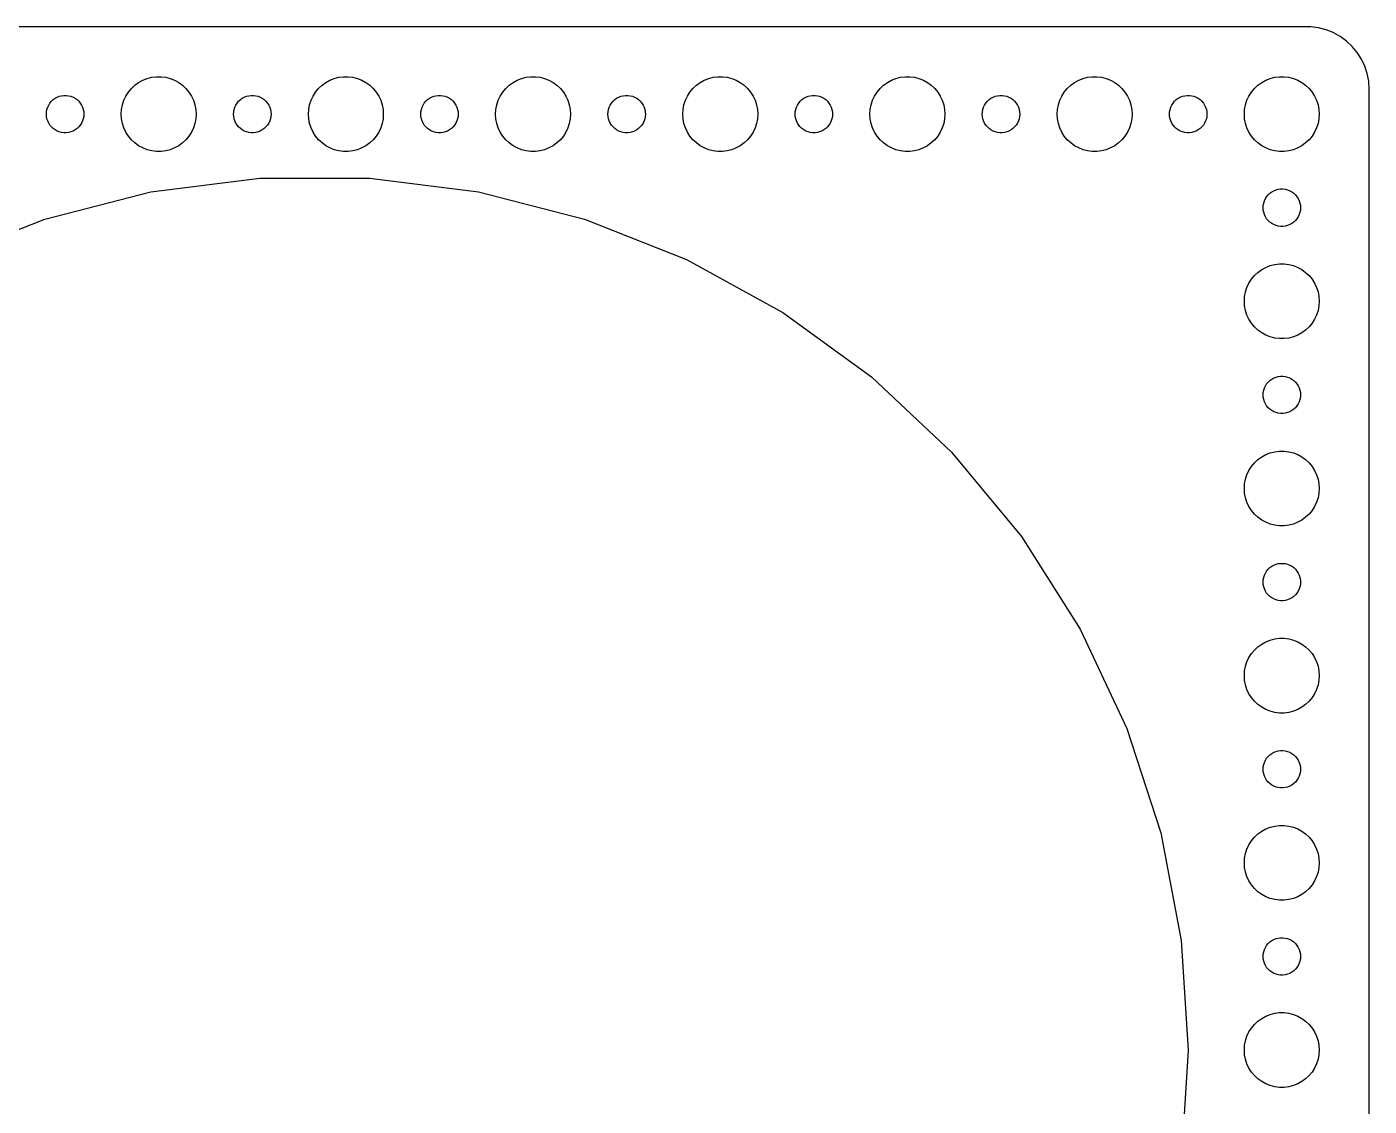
# Model space of a CAD drawing. Header units: metres. Extents: x -374 to 374, y -82 to 82.
# Drawn here: x 266.9 to 374.5, y -4.5 to 82 of the extents above; entities that cross this region are included whole.
import ezdxf

# ---------------------------------------------------------------- set-up
doc = ezdxf.new("R2010")
doc.units = ezdxf.units.M

msp = doc.modelspace()

# ---------------------------------------------------------------- linework, layer by layer
for p, q in [((369.814, 81.9901), (-369.814, 81.9901)), ((370.437, 81.9114), (369.814, 81.9901)), ((371.045, 81.7553), (370.437, 81.9114)), ((371.629, 81.5241), (371.045, 81.7553)), ((372.179, 81.2216), (371.629, 81.5241)), ((372.687, 80.8526), (372.179, 81.2216)), ((373.145, 80.4227), (372.687, 80.8526)), ((373.545, 79.9389), (373.145, 80.4227)), ((373.882, 79.4088), (373.545, 79.9389)), ((374.149, 78.8406), (373.882, 79.4088)), ((374.343, 78.2434), (374.149, 78.8406)), ((275.588, 77.3115), (275.893, 77.533)), ((275.893, 77.533), (276.223, 77.7145)), ((276.223, 77.7145), (276.573, 77.8532)), ((276.573, 77.8532), (276.938, 77.9469)), ((276.938, 77.9469), (277.312, 77.9941)), ((277.312, 77.9941), (277.688, 77.9941)), ((277.688, 77.9941), (278.062, 77.9469)), ((278.062, 77.9469), (278.427, 77.8532)), ((278.427, 77.8532), (278.777, 77.7145)), ((278.777, 77.7145), (279.107, 77.533)), ((279.107, 77.533), (279.412, 77.3115)), ((290.588, 77.3115), (290.893, 77.533)), ((290.893, 77.533), (291.223, 77.7145)), ((291.223, 77.7145), (291.573, 77.8532)), ((291.573, 77.8532), (291.938, 77.9469)), ((291.938, 77.9469), (292.312, 77.9941)), ((292.312, 77.9941), (292.688, 77.9941)), ((292.688, 77.9941), (293.062, 77.9469)), ((293.062, 77.9469), (293.427, 77.8532)), ((293.427, 77.8532), (293.777, 77.7145)), ((293.777, 77.7145), (294.107, 77.533)), ((294.107, 77.533), (294.412, 77.3115)), ((305.588, 77.3115), (305.893, 77.533)), ((305.893, 77.533), (306.223, 77.7145)), ((306.223, 77.7145), (306.573, 77.8532)), ((306.573, 77.8532), (306.938, 77.9469)), ((306.938, 77.9469), (307.312, 77.9941)), ((307.312, 77.9941), (307.688, 77.9941)), ((307.688, 77.9941), (308.062, 77.9469)), ((308.062, 77.9469), (308.427, 77.8532)), ((308.427, 77.8532), (308.777, 77.7145)), ((308.777, 77.7145), (309.107, 77.533)), ((309.107, 77.533), (309.412, 77.3115)), ((320.588, 77.3115), (320.893, 77.533)), ((320.893, 77.533), (321.223, 77.7145)), ((321.223, 77.7145), (321.573, 77.8532)), ((321.573, 77.8532), (321.938, 77.9469)), ((321.938, 77.9469), (322.312, 77.9941)), ((322.312, 77.9941), (322.688, 77.9941)), ((322.688, 77.9941), (323.062, 77.9469)), ((323.062, 77.9469), (323.427, 77.8532)), ((323.427, 77.8532), (323.777, 77.7145)), ((323.777, 77.7145), (324.107, 77.533)), ((324.107, 77.533), (324.412, 77.3115)), ((335.588, 77.3115), (335.893, 77.533)), ((335.893, 77.533), (336.223, 77.7145)), ((336.223, 77.7145), (336.573, 77.8532)), ((336.573, 77.8532), (336.938, 77.9469)), ((336.938, 77.9469), (337.312, 77.9941)), ((337.312, 77.9941), (337.688, 77.9941)), ((337.688, 77.9941), (338.062, 77.9469)), ((338.062, 77.9469), (338.427, 77.8532)), ((338.427, 77.8532), (338.777, 77.7145)), ((338.777, 77.7145), (339.107, 77.533)), ((339.107, 77.533), (339.412, 77.3115)), ((350.588, 77.3115), (350.893, 77.533)), ((350.893, 77.533), (351.223, 77.7145)), ((351.223, 77.7145), (351.573, 77.8532)), ((351.573, 77.8532), (351.938, 77.9469)), ((351.938, 77.9469), (352.312, 77.9941)), ((352.312, 77.9941), (352.688, 77.9941)), ((352.688, 77.9941), (353.062, 77.9469)), ((353.062, 77.9469), (353.427, 77.8532)), ((353.427, 77.8532), (353.777, 77.7145)), ((353.777, 77.7145), (354.107, 77.533)), ((354.107, 77.533), (354.412, 77.3115)), ((365.588, 77.3115), (365.893, 77.533)), ((365.893, 77.533), (366.223, 77.7145)), ((366.223, 77.7145), (366.573, 77.8532)), ((366.573, 77.8532), (366.938, 77.9469)), ((366.938, 77.9469), (367.312, 77.9941)), ((367.312, 77.9941), (367.688, 77.9941)), ((367.688, 77.9941), (368.062, 77.9469)), ((368.062, 77.9469), (368.427, 77.8532)), ((368.427, 77.8532), (368.777, 77.7145)), ((368.777, 77.7145), (369.107, 77.533)), ((369.107, 77.533), (369.412, 77.3115)), ((374.461, 77.6267), (374.343, 78.2434)), ((374.5, 77), (374.461, 77.6267)), ((269.361, 76.3572), (269.536, 76.4266)), ((269.536, 76.4266), (269.719, 76.4734)), ((269.719, 76.4734), (269.906, 76.497)), ((269.906, 76.497), (270.094, 76.497)), ((270.094, 76.497), (270.281, 76.4734)), ((270.281, 76.4734), (270.464, 76.4266)), ((270.464, 76.4266), (270.639, 76.3572)), ((274.711, 76.1044), (274.871, 76.4453)), ((274.871, 76.4453), (275.073, 76.7634)), ((275.073, 76.7634), (275.313, 77.0536)), ((275.313, 77.0536), (275.588, 77.3115)), ((279.412, 77.3115), (279.687, 77.0536)), ((279.687, 77.0536), (279.927, 76.7634)), ((279.927, 76.7634), (280.129, 76.4453)), ((280.129, 76.4453), (280.289, 76.1044)), ((284.361, 76.3572), (284.536, 76.4266)), ((284.536, 76.4266), (284.719, 76.4734)), ((284.719, 76.4734), (284.906, 76.497)), ((284.906, 76.497), (285.094, 76.497)), ((285.094, 76.497), (285.281, 76.4734)), ((285.281, 76.4734), (285.464, 76.4266)), ((285.464, 76.4266), (285.639, 76.3572)), ((289.711, 76.1044), (289.871, 76.4453)), ((289.871, 76.4453), (290.073, 76.7634)), ((290.073, 76.7634), (290.313, 77.0536)), ((290.313, 77.0536), (290.588, 77.3115)), ((294.412, 77.3115), (294.687, 77.0536)), ((294.687, 77.0536), (294.927, 76.7634)), ((294.927, 76.7634), (295.129, 76.4453)), ((295.129, 76.4453), (295.289, 76.1044)), ((299.361, 76.3572), (299.536, 76.4266)), ((299.536, 76.4266), (299.719, 76.4734)), ((299.719, 76.4734), (299.906, 76.497)), ((299.906, 76.497), (300.094, 76.497)), ((300.094, 76.497), (300.281, 76.4734)), ((300.281, 76.4734), (300.464, 76.4266)), ((300.464, 76.4266), (300.639, 76.3572)), ((304.711, 76.1044), (304.871, 76.4453)), ((304.871, 76.4453), (305.073, 76.7634)), ((305.073, 76.7634), (305.313, 77.0536)), ((305.313, 77.0536), (305.588, 77.3115)), ((309.412, 77.3115), (309.687, 77.0536)), ((309.687, 77.0536), (309.927, 76.7634)), ((309.927, 76.7634), (310.129, 76.4453)), ((310.129, 76.4453), (310.289, 76.1044)), ((314.361, 76.3572), (314.536, 76.4266)), ((314.536, 76.4266), (314.719, 76.4734)), ((314.719, 76.4734), (314.906, 76.497)), ((314.906, 76.497), (315.094, 76.497)), ((315.094, 76.497), (315.281, 76.4734)), ((315.281, 76.4734), (315.464, 76.4266)), ((315.464, 76.4266), (315.639, 76.3572)), ((319.711, 76.1044), (319.871, 76.4453)), ((319.871, 76.4453), (320.073, 76.7634)), ((320.073, 76.7634), (320.313, 77.0536)), ((320.313, 77.0536), (320.588, 77.3115)), ((324.412, 77.3115), (324.687, 77.0536)), ((324.687, 77.0536), (324.927, 76.7634)), ((324.927, 76.7634), (325.129, 76.4453)), ((325.129, 76.4453), (325.289, 76.1044)), ((329.361, 76.3572), (329.536, 76.4266)), ((329.536, 76.4266), (329.719, 76.4734)), ((329.719, 76.4734), (329.906, 76.497)), ((329.906, 76.497), (330.094, 76.497)), ((330.094, 76.497), (330.281, 76.4734)), ((330.281, 76.4734), (330.464, 76.4266)), ((330.464, 76.4266), (330.639, 76.3572)), ((334.711, 76.1044), (334.871, 76.4453)), ((334.871, 76.4453), (335.073, 76.7634)), ((335.073, 76.7634), (335.313, 77.0536)), ((335.313, 77.0536), (335.588, 77.3115)), ((339.412, 77.3115), (339.687, 77.0536)), ((339.687, 77.0536), (339.927, 76.7634)), ((339.927, 76.7634), (340.129, 76.4453)), ((340.129, 76.4453), (340.289, 76.1044)), ((344.361, 76.3572), (344.536, 76.4266)), ((344.536, 76.4266), (344.719, 76.4734)), ((344.719, 76.4734), (344.906, 76.497)), ((344.906, 76.497), (345.094, 76.497)), ((345.094, 76.497), (345.281, 76.4734)), ((345.281, 76.4734), (345.464, 76.4266)), ((345.464, 76.4266), (345.639, 76.3572)), ((349.711, 76.1044), (349.871, 76.4453)), ((349.871, 76.4453), (350.073, 76.7634)), ((350.073, 76.7634), (350.313, 77.0536)), ((350.313, 77.0536), (350.588, 77.3115)), ((354.412, 77.3115), (354.687, 77.0536)), ((354.687, 77.0536), (354.927, 76.7634)), ((354.927, 76.7634), (355.129, 76.4453)), ((355.129, 76.4453), (355.289, 76.1044)), ((359.361, 76.3572), (359.536, 76.4266)), ((359.536, 76.4266), (359.719, 76.4734)), ((359.719, 76.4734), (359.906, 76.497)), ((359.906, 76.497), (360.094, 76.497)), ((360.094, 76.497), (360.281, 76.4734)), ((360.281, 76.4734), (360.464, 76.4266)), ((360.464, 76.4266), (360.639, 76.3572)), ((364.711, 76.1044), (364.871, 76.4453)), ((364.871, 76.4453), (365.073, 76.7634)), ((365.073, 76.7634), (365.313, 77.0536)), ((365.313, 77.0536), (365.588, 77.3115)), ((369.412, 77.3115), (369.687, 77.0536)), ((369.687, 77.0536), (369.927, 76.7634)), ((369.927, 76.7634), (370.129, 76.4453)), ((370.129, 76.4453), (370.289, 76.1044)), ((374.5, -77), (374.5, 77)), ((268.512, 75.188), (268.547, 75.373)), ((268.547, 75.373), (268.605, 75.5522)), ((268.605, 75.5522), (268.686, 75.7226)), ((268.686, 75.7226), (268.786, 75.8817)), ((268.786, 75.8817), (268.907, 76.0268)), ((268.907, 76.0268), (269.044, 76.1558)), ((269.044, 76.1558), (269.196, 76.2665)), ((269.196, 76.2665), (269.361, 76.3572)), ((270.639, 76.3572), (270.804, 76.2665)), ((270.804, 76.2665), (270.956, 76.1558)), ((270.956, 76.1558), (271.093, 76.0268)), ((271.093, 76.0268), (271.214, 75.8817)), ((271.214, 75.8817), (271.314, 75.7226)), ((271.314, 75.7226), (271.395, 75.5522)), ((271.395, 75.5522), (271.453, 75.373)), ((271.453, 75.373), (271.488, 75.188)), ((274.5, 75), (274.524, 75.376)), ((274.524, 75.376), (274.594, 75.7461)), ((274.594, 75.7461), (274.711, 76.1044)), ((280.289, 76.1044), (280.406, 75.7461)), ((280.406, 75.7461), (280.476, 75.376)), ((280.476, 75.376), (280.5, 75)), ((283.512, 75.188), (283.547, 75.373)), ((283.547, 75.373), (283.605, 75.5522)), ((283.605, 75.5522), (283.686, 75.7226)), ((283.686, 75.7226), (283.786, 75.8817)), ((283.786, 75.8817), (283.907, 76.0268)), ((283.907, 76.0268), (284.044, 76.1558)), ((284.044, 76.1558), (284.196, 76.2665)), ((284.196, 76.2665), (284.361, 76.3572)), ((285.639, 76.3572), (285.804, 76.2665)), ((285.804, 76.2665), (285.956, 76.1558)), ((285.956, 76.1558), (286.093, 76.0268)), ((286.093, 76.0268), (286.214, 75.8817)), ((286.214, 75.8817), (286.314, 75.7226)), ((286.314, 75.7226), (286.395, 75.5522)), ((286.395, 75.5522), (286.453, 75.373)), ((286.453, 75.373), (286.488, 75.188)), ((289.5, 75), (289.524, 75.376)), ((289.524, 75.376), (289.594, 75.7461)), ((289.594, 75.7461), (289.711, 76.1044)), ((295.289, 76.1044), (295.406, 75.7461)), ((295.406, 75.7461), (295.476, 75.376)), ((295.476, 75.376), (295.5, 75)), ((298.512, 75.188), (298.547, 75.373)), ((298.547, 75.373), (298.605, 75.5522)), ((298.605, 75.5522), (298.686, 75.7226)), ((298.686, 75.7226), (298.786, 75.8817)), ((298.786, 75.8817), (298.907, 76.0268)), ((298.907, 76.0268), (299.044, 76.1558)), ((299.044, 76.1558), (299.196, 76.2665)), ((299.196, 76.2665), (299.361, 76.3572)), ((300.639, 76.3572), (300.804, 76.2665)), ((300.804, 76.2665), (300.956, 76.1558)), ((300.956, 76.1558), (301.093, 76.0268)), ((301.093, 76.0268), (301.214, 75.8817)), ((301.214, 75.8817), (301.314, 75.7226)), ((301.314, 75.7226), (301.395, 75.5522)), ((301.395, 75.5522), (301.453, 75.373)), ((301.453, 75.373), (301.488, 75.188)), ((304.5, 75), (304.524, 75.376)), ((304.524, 75.376), (304.594, 75.7461)), ((304.594, 75.7461), (304.711, 76.1044)), ((310.289, 76.1044), (310.406, 75.7461)), ((310.406, 75.7461), (310.476, 75.376)), ((310.476, 75.376), (310.5, 75)), ((313.512, 75.188), (313.547, 75.373)), ((313.547, 75.373), (313.605, 75.5522)), ((313.605, 75.5522), (313.686, 75.7226)), ((313.686, 75.7226), (313.786, 75.8817)), ((313.786, 75.8817), (313.907, 76.0268)), ((313.907, 76.0268), (314.044, 76.1558)), ((314.044, 76.1558), (314.196, 76.2665)), ((314.196, 76.2665), (314.361, 76.3572)), ((315.639, 76.3572), (315.804, 76.2665)), ((315.804, 76.2665), (315.956, 76.1558)), ((315.956, 76.1558), (316.093, 76.0268)), ((316.093, 76.0268), (316.214, 75.8817)), ((316.214, 75.8817), (316.314, 75.7226)), ((316.314, 75.7226), (316.395, 75.5522)), ((316.395, 75.5522), (316.453, 75.373)), ((316.453, 75.373), (316.488, 75.188)), ((319.5, 75), (319.524, 75.376)), ((319.524, 75.376), (319.594, 75.7461)), ((319.594, 75.7461), (319.711, 76.1044)), ((325.289, 76.1044), (325.406, 75.7461)), ((325.406, 75.7461), (325.476, 75.376)), ((325.476, 75.376), (325.5, 75)), ((328.512, 75.188), (328.547, 75.373)), ((328.547, 75.373), (328.605, 75.5522)), ((328.605, 75.5522), (328.686, 75.7226)), ((328.686, 75.7226), (328.786, 75.8817)), ((328.786, 75.8817), (328.907, 76.0268)), ((328.907, 76.0268), (329.044, 76.1558)), ((329.044, 76.1558), (329.196, 76.2665)), ((329.196, 76.2665), (329.361, 76.3572)), ((330.639, 76.3572), (330.804, 76.2665)), ((330.804, 76.2665), (330.956, 76.1558)), ((330.956, 76.1558), (331.093, 76.0268)), ((331.093, 76.0268), (331.214, 75.8817)), ((331.214, 75.8817), (331.314, 75.7226)), ((331.314, 75.7226), (331.395, 75.5522)), ((331.395, 75.5522), (331.453, 75.373)), ((331.453, 75.373), (331.488, 75.188)), ((334.5, 75), (334.524, 75.376)), ((334.524, 75.376), (334.594, 75.7461)), ((334.594, 75.7461), (334.711, 76.1044)), ((340.289, 76.1044), (340.406, 75.7461)), ((340.406, 75.7461), (340.476, 75.376)), ((340.476, 75.376), (340.5, 75)), ((343.512, 75.188), (343.547, 75.373)), ((343.547, 75.373), (343.605, 75.5522)), ((343.605, 75.5522), (343.686, 75.7226)), ((343.686, 75.7226), (343.786, 75.8817)), ((343.786, 75.8817), (343.907, 76.0268)), ((343.907, 76.0268), (344.044, 76.1558)), ((344.044, 76.1558), (344.196, 76.2665)), ((344.196, 76.2665), (344.361, 76.3572)), ((345.639, 76.3572), (345.804, 76.2665)), ((345.804, 76.2665), (345.956, 76.1558)), ((345.956, 76.1558), (346.093, 76.0268)), ((346.093, 76.0268), (346.214, 75.8817)), ((346.214, 75.8817), (346.314, 75.7226)), ((346.314, 75.7226), (346.395, 75.5522)), ((346.395, 75.5522), (346.453, 75.373)), ((346.453, 75.373), (346.488, 75.188)), ((349.5, 75), (349.524, 75.376)), ((349.524, 75.376), (349.594, 75.7461)), ((349.594, 75.7461), (349.711, 76.1044)), ((355.289, 76.1044), (355.406, 75.7461)), ((355.406, 75.7461), (355.476, 75.376)), ((355.476, 75.376), (355.5, 75)), ((358.512, 75.188), (358.547, 75.373)), ((358.547, 75.373), (358.605, 75.5522)), ((358.605, 75.5522), (358.686, 75.7226)), ((358.686, 75.7226), (358.786, 75.8817)), ((358.786, 75.8817), (358.907, 76.0268)), ((358.907, 76.0268), (359.044, 76.1558)), ((359.044, 76.1558), (359.196, 76.2665)), ((359.196, 76.2665), (359.361, 76.3572)), ((360.639, 76.3572), (360.804, 76.2665)), ((360.804, 76.2665), (360.956, 76.1558)), ((360.956, 76.1558), (361.093, 76.0268)), ((361.093, 76.0268), (361.214, 75.8817)), ((361.214, 75.8817), (361.314, 75.7226)), ((361.314, 75.7226), (361.395, 75.5522)), ((361.395, 75.5522), (361.453, 75.373)), ((361.453, 75.373), (361.488, 75.188)), ((364.5, 75), (364.524, 75.376)), ((364.524, 75.376), (364.594, 75.7461)), ((364.594, 75.7461), (364.711, 76.1044)), ((370.289, 76.1044), (370.406, 75.7461)), ((370.406, 75.7461), (370.476, 75.376)), ((370.476, 75.376), (370.5, 75)), ((268.5, 75), (268.512, 75.188)), ((268.512, 74.812), (268.5, 75)), ((268.547, 74.627), (268.512, 74.812)), ((268.605, 74.4478), (268.547, 74.627)), ((268.686, 74.2774), (268.605, 74.4478)), ((268.786, 74.1183), (268.686, 74.2774)), ((271.314, 74.2774), (271.214, 74.1183)), ((271.395, 74.4478), (271.314, 74.2774)), ((271.453, 74.627), (271.395, 74.4478)), ((271.488, 74.812), (271.453, 74.627)), ((271.488, 75.188), (271.5, 75)), ((271.5, 75), (271.488, 74.812)), ((274.524, 74.624), (274.5, 75)), ((274.594, 74.2539), (274.524, 74.624)), ((274.711, 73.8956), (274.594, 74.2539)), ((280.406, 74.2539), (280.289, 73.8956)), ((280.476, 74.624), (280.406, 74.2539)), ((280.5, 75), (280.476, 74.624)), ((283.5, 75), (283.512, 75.188)), ((283.512, 74.812), (283.5, 75)), ((283.547, 74.627), (283.512, 74.812)), ((283.605, 74.4478), (283.547, 74.627)), ((283.686, 74.2774), (283.605, 74.4478)), ((283.786, 74.1183), (283.686, 74.2774)), ((286.314, 74.2774), (286.214, 74.1183)), ((286.395, 74.4478), (286.314, 74.2774)), ((286.453, 74.627), (286.395, 74.4478)), ((286.488, 74.812), (286.453, 74.627)), ((286.488, 75.188), (286.5, 75)), ((286.5, 75), (286.488, 74.812)), ((289.524, 74.624), (289.5, 75)), ((289.594, 74.2539), (289.524, 74.624)), ((289.711, 73.8956), (289.594, 74.2539)), ((295.406, 74.2539), (295.289, 73.8956)), ((295.476, 74.624), (295.406, 74.2539)), ((295.5, 75), (295.476, 74.624)), ((298.5, 75), (298.512, 75.188)), ((298.512, 74.812), (298.5, 75)), ((298.547, 74.627), (298.512, 74.812)), ((298.605, 74.4478), (298.547, 74.627)), ((298.686, 74.2774), (298.605, 74.4478)), ((298.786, 74.1183), (298.686, 74.2774)), ((301.314, 74.2774), (301.214, 74.1183)), ((301.395, 74.4478), (301.314, 74.2774)), ((301.453, 74.627), (301.395, 74.4478)), ((301.488, 74.812), (301.453, 74.627)), ((301.488, 75.188), (301.5, 75)), ((301.5, 75), (301.488, 74.812)), ((304.524, 74.624), (304.5, 75)), ((304.594, 74.2539), (304.524, 74.624)), ((304.711, 73.8956), (304.594, 74.2539)), ((310.406, 74.2539), (310.289, 73.8956)), ((310.476, 74.624), (310.406, 74.2539)), ((310.5, 75), (310.476, 74.624)), ((313.5, 75), (313.512, 75.188)), ((313.512, 74.812), (313.5, 75)), ((313.547, 74.627), (313.512, 74.812)), ((313.605, 74.4478), (313.547, 74.627)), ((313.686, 74.2774), (313.605, 74.4478)), ((313.786, 74.1183), (313.686, 74.2774)), ((316.314, 74.2774), (316.214, 74.1183)), ((316.395, 74.4478), (316.314, 74.2774)), ((316.453, 74.627), (316.395, 74.4478)), ((316.488, 74.812), (316.453, 74.627)), ((316.488, 75.188), (316.5, 75)), ((316.5, 75), (316.488, 74.812)), ((319.524, 74.624), (319.5, 75)), ((319.594, 74.2539), (319.524, 74.624)), ((319.711, 73.8956), (319.594, 74.2539)), ((325.406, 74.2539), (325.289, 73.8956)), ((325.476, 74.624), (325.406, 74.2539)), ((325.5, 75), (325.476, 74.624)), ((328.5, 75), (328.512, 75.188)), ((328.512, 74.812), (328.5, 75)), ((328.547, 74.627), (328.512, 74.812)), ((328.605, 74.4478), (328.547, 74.627)), ((328.686, 74.2774), (328.605, 74.4478)), ((328.786, 74.1183), (328.686, 74.2774)), ((331.314, 74.2774), (331.214, 74.1183)), ((331.395, 74.4478), (331.314, 74.2774)), ((331.453, 74.627), (331.395, 74.4478)), ((331.488, 74.812), (331.453, 74.627)), ((331.488, 75.188), (331.5, 75)), ((331.5, 75), (331.488, 74.812)), ((334.524, 74.624), (334.5, 75)), ((334.594, 74.2539), (334.524, 74.624)), ((334.711, 73.8956), (334.594, 74.2539)), ((340.406, 74.2539), (340.289, 73.8956)), ((340.476, 74.624), (340.406, 74.2539)), ((340.5, 75), (340.476, 74.624)), ((343.5, 75), (343.512, 75.188)), ((343.512, 74.812), (343.5, 75)), ((343.547, 74.627), (343.512, 74.812)), ((343.605, 74.4478), (343.547, 74.627)), ((343.686, 74.2774), (343.605, 74.4478)), ((343.786, 74.1183), (343.686, 74.2774)), ((346.314, 74.2774), (346.214, 74.1183)), ((346.395, 74.4478), (346.314, 74.2774)), ((346.453, 74.627), (346.395, 74.4478)), ((346.488, 74.812), (346.453, 74.627)), ((346.488, 75.188), (346.5, 75)), ((346.5, 75), (346.488, 74.812)), ((349.524, 74.624), (349.5, 75)), ((349.594, 74.2539), (349.524, 74.624)), ((349.711, 73.8956), (349.594, 74.2539)), ((355.406, 74.2539), (355.289, 73.8956)), ((355.476, 74.624), (355.406, 74.2539)), ((355.5, 75), (355.476, 74.624)), ((358.5, 75), (358.512, 75.188)), ((358.512, 74.812), (358.5, 75)), ((358.547, 74.627), (358.512, 74.812)), ((358.605, 74.4478), (358.547, 74.627)), ((358.686, 74.2774), (358.605, 74.4478)), ((358.786, 74.1183), (358.686, 74.2774)), ((361.314, 74.2774), (361.214, 74.1183)), ((361.395, 74.4478), (361.314, 74.2774)), ((361.453, 74.627), (361.395, 74.4478)), ((361.488, 74.812), (361.453, 74.627)), ((361.488, 75.188), (361.5, 75)), ((361.5, 75), (361.488, 74.812)), ((364.524, 74.624), (364.5, 75)), ((364.594, 74.2539), (364.524, 74.624)), ((364.711, 73.8956), (364.594, 74.2539)), ((370.406, 74.2539), (370.289, 73.8956)), ((370.476, 74.624), (370.406, 74.2539)), ((370.5, 75), (370.476, 74.624)), ((268.907, 73.9732), (268.786, 74.1183)), ((269.044, 73.8442), (268.907, 73.9732)), ((269.196, 73.7335), (269.044, 73.8442)), ((269.361, 73.6428), (269.196, 73.7335)), ((269.536, 73.5734), (269.361, 73.6428)), ((269.719, 73.5266), (269.536, 73.5734)), ((269.906, 73.503), (269.719, 73.5266)), ((270.094, 73.503), (269.906, 73.503)), ((270.281, 73.5266), (270.094, 73.503)), ((270.464, 73.5734), (270.281, 73.5266)), ((270.639, 73.6428), (270.464, 73.5734)), ((270.804, 73.7335), (270.639, 73.6428)), ((270.956, 73.8442), (270.804, 73.7335)), ((271.093, 73.9732), (270.956, 73.8442)), ((271.214, 74.1183), (271.093, 73.9732)), ((274.871, 73.5547), (274.711, 73.8956)), ((275.073, 73.2366), (274.871, 73.5547)), ((275.313, 72.9464), (275.073, 73.2366)), ((279.927, 73.2366), (279.687, 72.9464)), ((280.129, 73.5547), (279.927, 73.2366)), ((280.289, 73.8956), (280.129, 73.5547)), ((283.907, 73.9732), (283.786, 74.1183)), ((284.044, 73.8442), (283.907, 73.9732)), ((284.196, 73.7335), (284.044, 73.8442)), ((284.361, 73.6428), (284.196, 73.7335)), ((284.536, 73.5734), (284.361, 73.6428)), ((284.719, 73.5266), (284.536, 73.5734)), ((284.906, 73.503), (284.719, 73.5266)), ((285.094, 73.503), (284.906, 73.503)), ((285.281, 73.5266), (285.094, 73.503)), ((285.464, 73.5734), (285.281, 73.5266)), ((285.639, 73.6428), (285.464, 73.5734)), ((285.804, 73.7335), (285.639, 73.6428)), ((285.956, 73.8442), (285.804, 73.7335)), ((286.093, 73.9732), (285.956, 73.8442)), ((286.214, 74.1183), (286.093, 73.9732)), ((289.871, 73.5547), (289.711, 73.8956)), ((290.073, 73.2366), (289.871, 73.5547)), ((290.313, 72.9464), (290.073, 73.2366)), ((294.927, 73.2366), (294.687, 72.9464)), ((295.129, 73.5547), (294.927, 73.2366)), ((295.289, 73.8956), (295.129, 73.5547)), ((298.907, 73.9732), (298.786, 74.1183)), ((299.044, 73.8442), (298.907, 73.9732)), ((299.196, 73.7335), (299.044, 73.8442)), ((299.361, 73.6428), (299.196, 73.7335)), ((299.536, 73.5734), (299.361, 73.6428)), ((299.719, 73.5266), (299.536, 73.5734)), ((299.906, 73.503), (299.719, 73.5266)), ((300.094, 73.503), (299.906, 73.503)), ((300.281, 73.5266), (300.094, 73.503)), ((300.464, 73.5734), (300.281, 73.5266)), ((300.639, 73.6428), (300.464, 73.5734)), ((300.804, 73.7335), (300.639, 73.6428)), ((300.956, 73.8442), (300.804, 73.7335)), ((301.093, 73.9732), (300.956, 73.8442)), ((301.214, 74.1183), (301.093, 73.9732)), ((304.871, 73.5547), (304.711, 73.8956)), ((305.073, 73.2366), (304.871, 73.5547)), ((305.313, 72.9464), (305.073, 73.2366)), ((309.927, 73.2366), (309.687, 72.9464)), ((310.129, 73.5547), (309.927, 73.2366)), ((310.289, 73.8956), (310.129, 73.5547)), ((313.907, 73.9732), (313.786, 74.1183)), ((314.044, 73.8442), (313.907, 73.9732)), ((314.196, 73.7335), (314.044, 73.8442)), ((314.361, 73.6428), (314.196, 73.7335)), ((314.536, 73.5734), (314.361, 73.6428)), ((314.719, 73.5266), (314.536, 73.5734)), ((314.906, 73.503), (314.719, 73.5266)), ((315.094, 73.503), (314.906, 73.503)), ((315.281, 73.5266), (315.094, 73.503)), ((315.464, 73.5734), (315.281, 73.5266)), ((315.639, 73.6428), (315.464, 73.5734)), ((315.804, 73.7335), (315.639, 73.6428)), ((315.956, 73.8442), (315.804, 73.7335)), ((316.093, 73.9732), (315.956, 73.8442)), ((316.214, 74.1183), (316.093, 73.9732)), ((319.871, 73.5547), (319.711, 73.8956)), ((320.073, 73.2366), (319.871, 73.5547)), ((320.313, 72.9464), (320.073, 73.2366)), ((324.927, 73.2366), (324.687, 72.9464)), ((325.129, 73.5547), (324.927, 73.2366)), ((325.289, 73.8956), (325.129, 73.5547)), ((328.907, 73.9732), (328.786, 74.1183)), ((329.044, 73.8442), (328.907, 73.9732)), ((329.196, 73.7335), (329.044, 73.8442)), ((329.361, 73.6428), (329.196, 73.7335)), ((329.536, 73.5734), (329.361, 73.6428)), ((329.719, 73.5266), (329.536, 73.5734)), ((329.906, 73.503), (329.719, 73.5266)), ((330.094, 73.503), (329.906, 73.503)), ((330.281, 73.5266), (330.094, 73.503)), ((330.464, 73.5734), (330.281, 73.5266)), ((330.639, 73.6428), (330.464, 73.5734)), ((330.804, 73.7335), (330.639, 73.6428)), ((330.956, 73.8442), (330.804, 73.7335)), ((331.093, 73.9732), (330.956, 73.8442)), ((331.214, 74.1183), (331.093, 73.9732)), ((334.871, 73.5547), (334.711, 73.8956)), ((335.073, 73.2366), (334.871, 73.5547)), ((335.313, 72.9464), (335.073, 73.2366)), ((339.927, 73.2366), (339.687, 72.9464)), ((340.129, 73.5547), (339.927, 73.2366)), ((340.289, 73.8956), (340.129, 73.5547)), ((343.907, 73.9732), (343.786, 74.1183)), ((344.044, 73.8442), (343.907, 73.9732)), ((344.196, 73.7335), (344.044, 73.8442)), ((344.361, 73.6428), (344.196, 73.7335)), ((344.536, 73.5734), (344.361, 73.6428)), ((344.719, 73.5266), (344.536, 73.5734)), ((344.906, 73.503), (344.719, 73.5266)), ((345.094, 73.503), (344.906, 73.503)), ((345.281, 73.5266), (345.094, 73.503)), ((345.464, 73.5734), (345.281, 73.5266)), ((345.639, 73.6428), (345.464, 73.5734)), ((345.804, 73.7335), (345.639, 73.6428)), ((345.956, 73.8442), (345.804, 73.7335)), ((346.093, 73.9732), (345.956, 73.8442)), ((346.214, 74.1183), (346.093, 73.9732)), ((349.871, 73.5547), (349.711, 73.8956)), ((350.073, 73.2366), (349.871, 73.5547)), ((350.313, 72.9464), (350.073, 73.2366)), ((354.927, 73.2366), (354.687, 72.9464)), ((355.129, 73.5547), (354.927, 73.2366)), ((355.289, 73.8956), (355.129, 73.5547)), ((358.907, 73.9732), (358.786, 74.1183)), ((359.044, 73.8442), (358.907, 73.9732)), ((359.196, 73.7335), (359.044, 73.8442)), ((359.361, 73.6428), (359.196, 73.7335)), ((359.536, 73.5734), (359.361, 73.6428)), ((359.719, 73.5266), (359.536, 73.5734)), ((359.906, 73.503), (359.719, 73.5266)), ((360.094, 73.503), (359.906, 73.503)), ((360.281, 73.5266), (360.094, 73.503)), ((360.464, 73.5734), (360.281, 73.5266)), ((360.639, 73.6428), (360.464, 73.5734)), ((360.804, 73.7335), (360.639, 73.6428)), ((360.956, 73.8442), (360.804, 73.7335)), ((361.093, 73.9732), (360.956, 73.8442)), ((361.214, 74.1183), (361.093, 73.9732)), ((364.871, 73.5547), (364.711, 73.8956)), ((365.073, 73.2366), (364.871, 73.5547)), ((365.313, 72.9464), (365.073, 73.2366)), ((369.927, 73.2366), (369.687, 72.9464)), ((370.129, 73.5547), (369.927, 73.2366)), ((370.289, 73.8956), (370.129, 73.5547)), ((275.588, 72.6885), (275.313, 72.9464)), ((275.893, 72.467), (275.588, 72.6885)), ((276.223, 72.2855), (275.893, 72.467)), ((276.573, 72.1468), (276.223, 72.2855)), ((276.938, 72.0531), (276.573, 72.1468)), ((278.427, 72.1468), (278.062, 72.0531)), ((278.777, 72.2855), (278.427, 72.1468)), ((279.107, 72.467), (278.777, 72.2855)), ((279.412, 72.6885), (279.107, 72.467)), ((279.687, 72.9464), (279.412, 72.6885)), ((290.588, 72.6885), (290.313, 72.9464)), ((290.893, 72.467), (290.588, 72.6885)), ((291.223, 72.2855), (290.893, 72.467)), ((291.573, 72.1468), (291.223, 72.2855)), ((291.938, 72.0531), (291.573, 72.1468)), ((293.427, 72.1468), (293.062, 72.0531)), ((293.777, 72.2855), (293.427, 72.1468)), ((294.107, 72.467), (293.777, 72.2855)), ((294.412, 72.6885), (294.107, 72.467)), ((294.687, 72.9464), (294.412, 72.6885)), ((305.588, 72.6885), (305.313, 72.9464)), ((305.893, 72.467), (305.588, 72.6885)), ((306.223, 72.2855), (305.893, 72.467)), ((306.573, 72.1468), (306.223, 72.2855)), ((306.938, 72.0531), (306.573, 72.1468)), ((308.427, 72.1468), (308.062, 72.0531)), ((308.777, 72.2855), (308.427, 72.1468)), ((309.107, 72.467), (308.777, 72.2855)), ((309.412, 72.6885), (309.107, 72.467)), ((309.687, 72.9464), (309.412, 72.6885)), ((320.588, 72.6885), (320.313, 72.9464)), ((320.893, 72.467), (320.588, 72.6885)), ((321.223, 72.2855), (320.893, 72.467)), ((321.573, 72.1468), (321.223, 72.2855)), ((321.938, 72.0531), (321.573, 72.1468)), ((323.427, 72.1468), (323.062, 72.0531)), ((323.777, 72.2855), (323.427, 72.1468)), ((324.107, 72.467), (323.777, 72.2855)), ((324.412, 72.6885), (324.107, 72.467)), ((324.687, 72.9464), (324.412, 72.6885)), ((335.588, 72.6885), (335.313, 72.9464)), ((335.893, 72.467), (335.588, 72.6885)), ((336.223, 72.2855), (335.893, 72.467)), ((336.573, 72.1468), (336.223, 72.2855)), ((336.938, 72.0531), (336.573, 72.1468)), ((338.427, 72.1468), (338.062, 72.0531)), ((338.777, 72.2855), (338.427, 72.1468)), ((339.107, 72.467), (338.777, 72.2855)), ((339.412, 72.6885), (339.107, 72.467)), ((339.687, 72.9464), (339.412, 72.6885)), ((350.588, 72.6885), (350.313, 72.9464)), ((350.893, 72.467), (350.588, 72.6885)), ((351.223, 72.2855), (350.893, 72.467)), ((351.573, 72.1468), (351.223, 72.2855)), ((351.938, 72.0531), (351.573, 72.1468)), ((353.427, 72.1468), (353.062, 72.0531)), ((353.777, 72.2855), (353.427, 72.1468)), ((354.107, 72.467), (353.777, 72.2855)), ((354.412, 72.6885), (354.107, 72.467)), ((354.687, 72.9464), (354.412, 72.6885)), ((365.588, 72.6885), (365.313, 72.9464)), ((365.893, 72.467), (365.588, 72.6885)), ((366.223, 72.2855), (365.893, 72.467)), ((366.573, 72.1468), (366.223, 72.2855)), ((366.938, 72.0531), (366.573, 72.1468)), ((368.427, 72.1468), (368.062, 72.0531)), ((368.777, 72.2855), (368.427, 72.1468)), ((369.107, 72.467), (368.777, 72.2855)), ((369.412, 72.6885), (369.107, 72.467)), ((369.687, 72.9464), (369.412, 72.6885)), ((277.312, 72.0059), (276.938, 72.0531)), ((277.688, 72.0059), (277.312, 72.0059)), ((278.062, 72.0531), (277.688, 72.0059)), ((292.312, 72.0059), (291.938, 72.0531)), ((292.688, 72.0059), (292.312, 72.0059)), ((293.062, 72.0531), (292.688, 72.0059)), ((307.312, 72.0059), (306.938, 72.0531)), ((307.688, 72.0059), (307.312, 72.0059)), ((308.062, 72.0531), (307.688, 72.0059)), ((322.312, 72.0059), (321.938, 72.0531)), ((322.688, 72.0059), (322.312, 72.0059)), ((323.062, 72.0531), (322.688, 72.0059)), ((337.312, 72.0059), (336.938, 72.0531)), ((337.688, 72.0059), (337.312, 72.0059)), ((338.062, 72.0531), (337.688, 72.0059)), ((352.312, 72.0059), (351.938, 72.0531)), ((352.688, 72.0059), (352.312, 72.0059)), ((353.062, 72.0531), (352.688, 72.0059)), ((367.312, 72.0059), (366.938, 72.0531)), ((367.688, 72.0059), (367.312, 72.0059)), ((368.062, 72.0531), (367.688, 72.0059)), ((276.883, 68.7601), (285.605, 69.8619)), ((285.605, 69.8619), (294.395, 69.8619)), ((294.395, 69.8619), (303.117, 68.7601)), ((366.696, 68.7665), (366.861, 68.8572)), ((366.861, 68.8572), (367.036, 68.9266)), ((367.036, 68.9266), (367.219, 68.9734)), ((367.219, 68.9734), (367.406, 68.997)), ((367.406, 68.997), (367.594, 68.997)), ((367.594, 68.997), (367.781, 68.9734)), ((367.781, 68.9734), (367.964, 68.9266)), ((367.964, 68.9266), (368.139, 68.8572)), ((368.139, 68.8572), (368.304, 68.7665)), ((268.369, 66.574), (276.883, 68.7601)), ((303.117, 68.7601), (311.631, 66.574)), ((366.012, 67.688), (366.047, 67.873)), ((366.047, 67.873), (366.105, 68.0522)), ((366.105, 68.0522), (366.186, 68.2226)), ((366.186, 68.2226), (366.286, 68.3817)), ((366.286, 68.3817), (366.407, 68.5268)), ((366.407, 68.5268), (366.544, 68.6558)), ((366.544, 68.6558), (366.696, 68.7665)), ((368.304, 68.7665), (368.456, 68.6558)), ((368.456, 68.6558), (368.593, 68.5268)), ((368.593, 68.5268), (368.714, 68.3817)), ((368.714, 68.3817), (368.814, 68.2226)), ((368.814, 68.2226), (368.895, 68.0522)), ((368.895, 68.0522), (368.953, 67.873)), ((368.953, 67.873), (368.988, 67.688)), ((366, 67.5), (366.012, 67.688)), ((366.012, 67.312), (366, 67.5)), ((366.047, 67.127), (366.012, 67.312)), ((366.105, 66.9478), (366.047, 67.127)), ((366.186, 66.7774), (366.105, 66.9478)), ((366.286, 66.6183), (366.186, 66.7774)), ((368.814, 66.7774), (368.714, 66.6183)), ((368.895, 66.9478), (368.814, 66.7774)), ((368.953, 67.127), (368.895, 66.9478)), ((368.988, 67.312), (368.953, 67.127)), ((368.988, 67.688), (369, 67.5)), ((369, 67.5), (368.988, 67.312)), ((260.195, 63.3379), (268.369, 66.574)), ((311.631, 66.574), (319.805, 63.3379)), ((366.407, 66.4732), (366.286, 66.6183)), ((366.544, 66.3442), (366.407, 66.4732)), ((366.696, 66.2335), (366.544, 66.3442)), ((366.861, 66.1428), (366.696, 66.2335)), ((367.036, 66.0734), (366.861, 66.1428)), ((367.219, 66.0266), (367.036, 66.0734)), ((367.406, 66.003), (367.219, 66.0266)), ((367.594, 66.003), (367.406, 66.003)), ((367.781, 66.0266), (367.594, 66.003)), ((367.964, 66.0734), (367.781, 66.0266)), ((368.139, 66.1428), (367.964, 66.0734)), ((368.304, 66.2335), (368.139, 66.1428)), ((368.456, 66.3442), (368.304, 66.2335)), ((368.593, 66.4732), (368.456, 66.3442)), ((368.714, 66.6183), (368.593, 66.4732)), ((319.805, 63.3379), (327.508, 59.103)), ((365.588, 62.3115), (365.893, 62.533)), ((365.893, 62.533), (366.223, 62.7145)), ((366.223, 62.7145), (366.573, 62.8532)), ((366.573, 62.8532), (366.938, 62.9469)), ((366.938, 62.9469), (367.312, 62.9941)), ((367.312, 62.9941), (367.688, 62.9941)), ((367.688, 62.9941), (368.062, 62.9469)), ((368.062, 62.9469), (368.427, 62.8532)), ((368.427, 62.8532), (368.777, 62.7145)), ((368.777, 62.7145), (369.107, 62.533)), ((369.107, 62.533), (369.412, 62.3115)), ((364.711, 61.1044), (364.871, 61.4453)), ((364.871, 61.4453), (365.073, 61.7634)), ((365.073, 61.7634), (365.313, 62.0536)), ((365.313, 62.0536), (365.588, 62.3115)), ((369.412, 62.3115), (369.687, 62.0536)), ((369.687, 62.0536), (369.927, 61.7634)), ((369.927, 61.7634), (370.129, 61.4453)), ((370.129, 61.4453), (370.289, 61.1044)), ((364.5, 60), (364.524, 60.376)), ((364.524, 60.376), (364.594, 60.7461)), ((364.594, 60.7461), (364.711, 61.1044)), ((370.289, 61.1044), (370.406, 60.7461)), ((370.406, 60.7461), (370.476, 60.376)), ((370.476, 60.376), (370.5, 60)), ((364.524, 59.624), (364.5, 60)), ((364.594, 59.2539), (364.524, 59.624)), ((364.711, 58.8956), (364.594, 59.2539)), ((370.406, 59.2539), (370.289, 58.8956)), ((370.476, 59.624), (370.406, 59.2539)), ((370.5, 60), (370.476, 59.624)), ((327.508, 59.103), (334.62, 53.9359)), ((364.871, 58.5547), (364.711, 58.8956)), ((365.073, 58.2366), (364.871, 58.5547)), ((365.313, 57.9464), (365.073, 58.2366)), ((369.927, 58.2366), (369.687, 57.9464)), ((370.129, 58.5547), (369.927, 58.2366)), ((370.289, 58.8956), (370.129, 58.5547)), ((365.588, 57.6885), (365.313, 57.9464)), ((365.893, 57.467), (365.588, 57.6885)), ((366.223, 57.2855), (365.893, 57.467)), ((366.573, 57.1468), (366.223, 57.2855)), ((366.938, 57.0531), (366.573, 57.1468)), ((367.312, 57.0059), (366.938, 57.0531)), ((368.062, 57.0531), (367.688, 57.0059)), ((368.427, 57.1468), (368.062, 57.0531)), ((368.777, 57.2855), (368.427, 57.1468)), ((369.107, 57.467), (368.777, 57.2855)), ((369.412, 57.6885), (369.107, 57.467)), ((369.687, 57.9464), (369.412, 57.6885)), ((367.688, 57.0059), (367.312, 57.0059)), ((334.62, 53.9359), (341.028, 47.9183)), ((366.696, 53.7665), (366.861, 53.8572)), ((366.861, 53.8572), (367.036, 53.9266)), ((367.036, 53.9266), (367.219, 53.9734)), ((367.219, 53.9734), (367.406, 53.997)), ((367.406, 53.997), (367.594, 53.997)), ((367.594, 53.997), (367.781, 53.9734)), ((367.781, 53.9734), (367.964, 53.9266)), ((367.964, 53.9266), (368.139, 53.8572)), ((368.139, 53.8572), (368.304, 53.7665)), ((366.012, 52.688), (366.047, 52.873)), ((366.047, 52.873), (366.105, 53.0522)), ((366.105, 53.0522), (366.186, 53.2226)), ((366.186, 53.2226), (366.286, 53.3817)), ((366.286, 53.3817), (366.407, 53.5268)), ((366.407, 53.5268), (366.544, 53.6558)), ((366.544, 53.6558), (366.696, 53.7665)), ((368.304, 53.7665), (368.456, 53.6558)), ((368.456, 53.6558), (368.593, 53.5268)), ((368.593, 53.5268), (368.714, 53.3817)), ((368.714, 53.3817), (368.814, 53.2226)), ((368.814, 53.2226), (368.895, 53.0522)), ((368.895, 53.0522), (368.953, 52.873)), ((368.953, 52.873), (368.988, 52.688)), ((366, 52.5), (366.012, 52.688)), ((366.012, 52.312), (366, 52.5)), ((366.047, 52.127), (366.012, 52.312)), ((366.105, 51.9478), (366.047, 52.127)), ((366.186, 51.7774), (366.105, 51.9478)), ((366.286, 51.6183), (366.186, 51.7774)), ((368.814, 51.7774), (368.714, 51.6183)), ((368.895, 51.9478), (368.814, 51.7774)), ((368.953, 52.127), (368.895, 51.9478)), ((368.988, 52.312), (368.953, 52.127)), ((368.988, 52.688), (369, 52.5)), ((369, 52.5), (368.988, 52.312)), ((366.407, 51.4732), (366.286, 51.6183)), ((366.544, 51.3442), (366.407, 51.4732)), ((366.696, 51.2335), (366.544, 51.3442)), ((366.861, 51.1428), (366.696, 51.2335)), ((367.036, 51.0734), (366.861, 51.1428)), ((367.219, 51.0266), (367.036, 51.0734)), ((367.406, 51.003), (367.219, 51.0266)), ((367.594, 51.003), (367.406, 51.003)), ((367.781, 51.0266), (367.594, 51.003)), ((367.964, 51.0734), (367.781, 51.0266)), ((368.139, 51.1428), (367.964, 51.0734)), ((368.304, 51.2335), (368.139, 51.1428)), ((368.456, 51.3442), (368.304, 51.2335)), ((368.593, 51.4732), (368.456, 51.3442)), ((368.714, 51.6183), (368.593, 51.4732)), ((341.028, 47.9183), (346.631, 41.145)), ((365.588, 47.3115), (365.893, 47.533)), ((365.893, 47.533), (366.223, 47.7145)), ((366.223, 47.7145), (366.573, 47.8532)), ((366.573, 47.8532), (366.938, 47.9469)), ((366.938, 47.9469), (367.312, 47.9941)), ((367.312, 47.9941), (367.688, 47.9941)), ((367.688, 47.9941), (368.062, 47.9469)), ((368.062, 47.9469), (368.427, 47.8532)), ((368.427, 47.8532), (368.777, 47.7145)), ((368.777, 47.7145), (369.107, 47.533)), ((369.107, 47.533), (369.412, 47.3115)), ((364.711, 46.1044), (364.871, 46.4453)), ((364.871, 46.4453), (365.073, 46.7634)), ((365.073, 46.7634), (365.313, 47.0536)), ((365.313, 47.0536), (365.588, 47.3115)), ((369.412, 47.3115), (369.687, 47.0536)), ((369.687, 47.0536), (369.927, 46.7634)), ((369.927, 46.7634), (370.129, 46.4453)), ((370.129, 46.4453), (370.289, 46.1044)), ((364.5, 45), (364.524, 45.376)), ((364.524, 45.376), (364.594, 45.7461)), ((364.594, 45.7461), (364.711, 46.1044)), ((370.289, 46.1044), (370.406, 45.7461)), ((370.406, 45.7461), (370.476, 45.376)), ((370.476, 45.376), (370.5, 45)), ((364.524, 44.624), (364.5, 45)), ((364.594, 44.2539), (364.524, 44.624)), ((364.711, 43.8956), (364.594, 44.2539)), ((370.406, 44.2539), (370.289, 43.8956)), ((370.476, 44.624), (370.406, 44.2539)), ((370.5, 45), (370.476, 44.624)), ((364.871, 43.5547), (364.711, 43.8956)), ((365.073, 43.2366), (364.871, 43.5547)), ((365.313, 42.9464), (365.073, 43.2366)), ((369.927, 43.2366), (369.687, 42.9464)), ((370.129, 43.5547), (369.927, 43.2366)), ((370.289, 43.8956), (370.129, 43.5547)), ((365.588, 42.6885), (365.313, 42.9464)), ((365.893, 42.467), (365.588, 42.6885)), ((366.223, 42.2855), (365.893, 42.467)), ((366.573, 42.1468), (366.223, 42.2855)), ((366.938, 42.0531), (366.573, 42.1468)), ((367.312, 42.0059), (366.938, 42.0531)), ((367.688, 42.0059), (367.312, 42.0059)), ((368.062, 42.0531), (367.688, 42.0059)), ((368.427, 42.1468), (368.062, 42.0531)), ((368.777, 42.2855), (368.427, 42.1468)), ((369.107, 42.467), (368.777, 42.2855)), ((369.412, 42.6885), (369.107, 42.467)), ((369.687, 42.9464), (369.412, 42.6885)), ((346.631, 41.145), (351.341, 33.7227)), ((366.544, 38.6558), (366.696, 38.7665)), ((366.696, 38.7665), (366.861, 38.8572)), ((366.861, 38.8572), (367.036, 38.9266)), ((367.036, 38.9266), (367.219, 38.9734)), ((367.219, 38.9734), (367.406, 38.997)), ((367.406, 38.997), (367.594, 38.997)), ((367.594, 38.997), (367.781, 38.9734)), ((367.781, 38.9734), (367.964, 38.9266)), ((367.964, 38.9266), (368.139, 38.8572)), ((368.139, 38.8572), (368.304, 38.7665)), ((368.304, 38.7665), (368.456, 38.6558)), ((366, 37.5), (366.012, 37.688)), ((366.012, 37.688), (366.047, 37.873)), ((366.047, 37.873), (366.105, 38.0522)), ((366.105, 38.0522), (366.186, 38.2226)), ((366.186, 38.2226), (366.286, 38.3817)), ((366.286, 38.3817), (366.407, 38.5268)), ((366.407, 38.5268), (366.544, 38.6558)), ((368.456, 38.6558), (368.593, 38.5268)), ((368.593, 38.5268), (368.714, 38.3817)), ((368.714, 38.3817), (368.814, 38.2226)), ((368.814, 38.2226), (368.895, 38.0522)), ((368.895, 38.0522), (368.953, 37.873)), ((368.953, 37.873), (368.988, 37.688)), ((368.988, 37.688), (369, 37.5)), ((366.012, 37.312), (366, 37.5)), ((366.047, 37.127), (366.012, 37.312)), ((366.105, 36.9478), (366.047, 37.127)), ((366.186, 36.7774), (366.105, 36.9478)), ((366.286, 36.6183), (366.186, 36.7774)), ((366.407, 36.4732), (366.286, 36.6183)), ((368.714, 36.6183), (368.593, 36.4732)), ((368.814, 36.7774), (368.714, 36.6183)), ((368.895, 36.9478), (368.814, 36.7774)), ((368.953, 37.127), (368.895, 36.9478)), ((368.988, 37.312), (368.953, 37.127)), ((369, 37.5), (368.988, 37.312)), ((366.544, 36.3442), (366.407, 36.4732)), ((366.696, 36.2335), (366.544, 36.3442)), ((366.861, 36.1428), (366.696, 36.2335)), ((367.036, 36.0734), (366.861, 36.1428)), ((367.219, 36.0266), (367.036, 36.0734)), ((367.406, 36.003), (367.219, 36.0266)), ((367.594, 36.003), (367.406, 36.003)), ((367.781, 36.0266), (367.594, 36.003)), ((367.964, 36.0734), (367.781, 36.0266)), ((368.139, 36.1428), (367.964, 36.0734)), ((368.304, 36.2335), (368.139, 36.1428)), ((368.456, 36.3442), (368.304, 36.2335)), ((368.593, 36.4732), (368.456, 36.3442)), ((351.341, 33.7227), (355.084, 25.7687)), ((365.313, 32.0536), (365.588, 32.3115)), ((365.588, 32.3115), (365.893, 32.533)), ((365.893, 32.533), (366.223, 32.7145)), ((366.223, 32.7145), (366.573, 32.8532)), ((366.573, 32.8532), (366.938, 32.9469)), ((366.938, 32.9469), (367.312, 32.9941)), ((367.312, 32.9941), (367.688, 32.9941)), ((367.688, 32.9941), (368.062, 32.9469)), ((368.062, 32.9469), (368.427, 32.8532)), ((368.427, 32.8532), (368.777, 32.7145)), ((368.777, 32.7145), (369.107, 32.533)), ((369.107, 32.533), (369.412, 32.3115)), ((369.412, 32.3115), (369.687, 32.0536)), ((364.711, 31.1044), (364.871, 31.4453)), ((364.871, 31.4453), (365.073, 31.7634)), ((365.073, 31.7634), (365.313, 32.0536)), ((369.687, 32.0536), (369.927, 31.7634)), ((369.927, 31.7634), (370.129, 31.4453)), ((370.129, 31.4453), (370.289, 31.1044)), ((364.5, 30), (364.524, 30.376)), ((364.524, 30.376), (364.594, 30.7461)), ((364.594, 30.7461), (364.711, 31.1044)), ((370.289, 31.1044), (370.406, 30.7461)), ((370.406, 30.7461), (370.476, 30.376)), ((370.476, 30.376), (370.5, 30)), ((364.524, 29.624), (364.5, 30)), ((364.594, 29.2539), (364.524, 29.624)), ((364.711, 28.8956), (364.594, 29.2539)), ((370.406, 29.2539), (370.289, 28.8956)), ((370.476, 29.624), (370.406, 29.2539)), ((370.5, 30), (370.476, 29.624)), ((364.871, 28.5547), (364.711, 28.8956)), ((365.073, 28.2366), (364.871, 28.5547)), ((365.313, 27.9464), (365.073, 28.2366)), ((369.927, 28.2366), (369.687, 27.9464)), ((370.129, 28.5547), (369.927, 28.2366)), ((370.289, 28.8956), (370.129, 28.5547)), ((365.588, 27.6884), (365.313, 27.9464)), ((365.893, 27.467), (365.588, 27.6884)), ((366.223, 27.2855), (365.893, 27.467)), ((366.573, 27.1468), (366.223, 27.2855)), ((366.938, 27.0531), (366.573, 27.1468)), ((367.312, 27.0059), (366.938, 27.0531)), ((367.688, 27.0059), (367.312, 27.0059)), ((368.062, 27.0531), (367.688, 27.0059)), ((368.427, 27.1468), (368.062, 27.0531)), ((368.777, 27.2855), (368.427, 27.1468)), ((369.107, 27.467), (368.777, 27.2855)), ((369.412, 27.6884), (369.107, 27.467)), ((369.687, 27.9464), (369.412, 27.6884)), ((355.084, 25.7687), (357.801, 17.4083)), ((366.544, 23.6558), (366.696, 23.7665)), ((366.696, 23.7665), (366.861, 23.8572)), ((366.861, 23.8572), (367.036, 23.9266)), ((367.036, 23.9266), (367.219, 23.9734)), ((367.219, 23.9734), (367.406, 23.997)), ((367.406, 23.997), (367.594, 23.997)), ((367.594, 23.997), (367.781, 23.9734)), ((367.781, 23.9734), (367.964, 23.9266)), ((367.964, 23.9266), (368.139, 23.8572)), ((368.139, 23.8572), (368.304, 23.7665)), ((368.304, 23.7665), (368.456, 23.6558)), ((366, 22.5), (366.012, 22.688)), ((366.012, 22.688), (366.047, 22.873)), ((366.047, 22.873), (366.105, 23.0522)), ((366.105, 23.0522), (366.186, 23.2226)), ((366.186, 23.2226), (366.286, 23.3817)), ((366.286, 23.3817), (366.407, 23.5268)), ((366.407, 23.5268), (366.544, 23.6558)), ((368.456, 23.6558), (368.593, 23.5268)), ((368.593, 23.5268), (368.714, 23.3817)), ((368.714, 23.3817), (368.814, 23.2226)), ((368.814, 23.2226), (368.895, 23.0522)), ((368.895, 23.0522), (368.953, 22.873)), ((368.953, 22.873), (368.988, 22.688)), ((368.988, 22.688), (369, 22.5)), ((366.012, 22.312), (366, 22.5)), ((366.047, 22.127), (366.012, 22.312)), ((366.105, 21.9478), (366.047, 22.127)), ((366.186, 21.7774), (366.105, 21.9478)), ((366.286, 21.6183), (366.186, 21.7774)), ((366.407, 21.4732), (366.286, 21.6183)), ((368.714, 21.6183), (368.593, 21.4732)), ((368.814, 21.7774), (368.714, 21.6183)), ((368.895, 21.9478), (368.814, 21.7774)), ((368.953, 22.127), (368.895, 21.9478)), ((368.988, 22.312), (368.953, 22.127)), ((369, 22.5), (368.988, 22.312)), ((366.544, 21.3442), (366.407, 21.4732)), ((366.696, 21.2335), (366.544, 21.3442)), ((366.861, 21.1427), (366.696, 21.2335)), ((367.036, 21.0734), (366.861, 21.1427)), ((367.219, 21.0266), (367.036, 21.0734)), ((367.406, 21.003), (367.219, 21.0266)), ((367.594, 21.003), (367.406, 21.003)), ((367.781, 21.0266), (367.594, 21.003)), ((367.964, 21.0734), (367.781, 21.0266)), ((368.139, 21.1427), (367.964, 21.0734)), ((368.304, 21.2335), (368.139, 21.1427)), ((368.456, 21.3442), (368.304, 21.2335)), ((368.593, 21.4732), (368.456, 21.3442)), ((357.801, 17.4083), (359.448, 8.77332)), ((365.313, 17.0536), (365.588, 17.3115)), ((365.588, 17.3115), (365.893, 17.533)), ((365.893, 17.533), (366.223, 17.7145)), ((366.223, 17.7145), (366.573, 17.8532)), ((366.573, 17.8532), (366.938, 17.9469)), ((366.938, 17.9469), (367.312, 17.9941)), ((367.312, 17.9941), (367.688, 17.9941)), ((367.688, 17.9941), (368.062, 17.9469)), ((368.062, 17.9469), (368.427, 17.8532)), ((368.427, 17.8532), (368.777, 17.7145)), ((368.777, 17.7145), (369.107, 17.533)), ((369.107, 17.533), (369.412, 17.3115)), ((369.412, 17.3115), (369.687, 17.0536)), ((364.711, 16.1044), (364.871, 16.4453)), ((364.871, 16.4453), (365.073, 16.7634)), ((365.073, 16.7634), (365.313, 17.0536)), ((369.687, 17.0536), (369.927, 16.7634)), ((369.927, 16.7634), (370.129, 16.4453)), ((370.129, 16.4453), (370.289, 16.1044)), ((364.5, 15), (364.524, 15.376)), ((364.524, 15.376), (364.594, 15.7461)), ((364.594, 15.7461), (364.711, 16.1044)), ((370.289, 16.1044), (370.406, 15.7461)), ((370.406, 15.7461), (370.476, 15.376)), ((370.476, 15.376), (370.5, 15)), ((364.524, 14.624), (364.5, 15)), ((364.594, 14.2539), (364.524, 14.624)), ((364.711, 13.8956), (364.594, 14.2539)), ((370.406, 14.2539), (370.289, 13.8956)), ((370.476, 14.624), (370.406, 14.2539)), ((370.5, 15), (370.476, 14.624)), ((364.871, 13.5547), (364.711, 13.8956)), ((365.073, 13.2366), (364.871, 13.5547)), ((365.313, 12.9464), (365.073, 13.2366)), ((365.588, 12.6884), (365.313, 12.9464)), ((369.687, 12.9464), (369.412, 12.6884)), ((369.927, 13.2366), (369.687, 12.9464)), ((370.129, 13.5547), (369.927, 13.2366)), ((370.289, 13.8956), (370.129, 13.5547)), ((365.893, 12.467), (365.588, 12.6884)), ((366.223, 12.2855), (365.893, 12.467)), ((366.573, 12.1468), (366.223, 12.2855)), ((366.938, 12.0531), (366.573, 12.1468)), ((367.312, 12.0059), (366.938, 12.0531)), ((367.688, 12.0059), (367.312, 12.0059)), ((368.062, 12.0531), (367.688, 12.0059)), ((368.427, 12.1468), (368.062, 12.0531)), ((368.777, 12.2855), (368.427, 12.1468)), ((369.107, 12.467), (368.777, 12.2855)), ((369.412, 12.6884), (369.107, 12.467)), ((359.448, 8.77332), (360, 0)), ((366.407, 8.52681), (366.544, 8.65576)), ((366.544, 8.65576), (366.696, 8.76648)), ((366.696, 8.76648), (366.861, 8.85724)), ((366.861, 8.85724), (367.036, 8.92657)), ((367.036, 8.92657), (367.219, 8.97342)), ((367.219, 8.97342), (367.406, 8.99704)), ((367.406, 8.99704), (367.594, 8.99704)), ((367.594, 8.99704), (367.781, 8.97342)), ((367.781, 8.97342), (367.964, 8.92657)), ((367.964, 8.92657), (368.139, 8.85724)), ((368.139, 8.85724), (368.304, 8.76648)), ((368.304, 8.76648), (368.456, 8.65576)), ((368.456, 8.65576), (368.593, 8.52681)), ((366, 7.5), (366.012, 7.68799)), ((366.012, 7.68799), (366.047, 7.87303)), ((366.047, 7.87303), (366.105, 8.05219)), ((366.105, 8.05219), (366.186, 8.22263)), ((366.186, 8.22263), (366.286, 8.38167)), ((366.286, 8.38167), (366.407, 8.52681)), ((368.593, 8.52681), (368.714, 8.38167)), ((368.714, 8.38167), (368.814, 8.22263)), ((368.814, 8.22263), (368.895, 8.05219)), ((368.895, 8.05219), (368.953, 7.87303)), ((368.953, 7.87303), (368.988, 7.68799)), ((368.988, 7.68799), (369, 7.5)), ((366.012, 7.312), (366, 7.5)), ((366.047, 7.12695), (366.012, 7.312)), ((366.105, 6.9478), (366.047, 7.12695)), ((366.186, 6.77736), (366.105, 6.9478)), ((366.286, 6.61832), (366.186, 6.77736)), ((366.407, 6.47318), (366.286, 6.61832)), ((366.544, 6.34422), (366.407, 6.47318)), ((368.593, 6.47318), (368.456, 6.34422)), ((368.714, 6.61832), (368.593, 6.47318)), ((368.814, 6.77736), (368.714, 6.61832)), ((368.895, 6.9478), (368.814, 6.77736)), ((368.953, 7.12695), (368.895, 6.9478)), ((368.988, 7.312), (368.953, 7.12695)), ((369, 7.5), (368.988, 7.312)), ((366.696, 6.23351), (366.544, 6.34422)), ((366.861, 6.14275), (366.696, 6.23351)), ((367.036, 6.07341), (366.861, 6.14275)), ((367.219, 6.02657), (367.036, 6.07341)), ((367.406, 6.00294), (367.219, 6.02657)), ((367.594, 6.00294), (367.406, 6.00294)), ((367.781, 6.02657), (367.594, 6.00294)), ((367.964, 6.07341), (367.781, 6.02657)), ((368.139, 6.14275), (367.964, 6.07341)), ((368.304, 6.23351), (368.139, 6.14275)), ((368.456, 6.34422), (368.304, 6.23351)), ((365.313, 2.05363), (365.588, 2.31154)), ((365.588, 2.31154), (365.893, 2.53297)), ((365.893, 2.53297), (366.223, 2.71448)), ((366.223, 2.71448), (366.573, 2.85316)), ((366.573, 2.85316), (366.938, 2.94685)), ((366.938, 2.94685), (367.312, 2.99408)), ((367.312, 2.99408), (367.688, 2.99408)), ((367.688, 2.99408), (368.062, 2.94685)), ((368.062, 2.94685), (368.427, 2.85316)), ((368.427, 2.85316), (368.777, 2.71448)), ((368.777, 2.71448), (369.107, 2.53297)), ((369.107, 2.53297), (369.412, 2.31154)), ((369.412, 2.31154), (369.687, 2.05363)), ((364.594, 0.74606), (364.711, 1.10437)), ((364.711, 1.10437), (364.871, 1.44525)), ((364.871, 1.44525), (365.073, 1.76335)), ((365.073, 1.76335), (365.313, 2.05363)), ((369.687, 2.05363), (369.927, 1.76335)), ((369.927, 1.76335), (370.129, 1.44525)), ((370.129, 1.44525), (370.289, 1.10437)), ((370.289, 1.10437), (370.406, 0.74606)), ((360, 0), (359.448, -8.77332)), ((364.5, 0), (364.524, 0.37599)), ((364.524, -0.37599), (364.5, 0)), ((364.524, 0.37599), (364.594, 0.74606)), ((370.406, 0.74606), (370.476, 0.37599)), ((370.476, 0.37599), (370.5, 0)), ((370.5, 0), (370.476, -0.37599)), ((364.594, -0.74606), (364.524, -0.37599)), ((364.711, -1.10437), (364.594, -0.74606)), ((370.406, -0.74606), (370.289, -1.10437)), ((370.476, -0.37599), (370.406, -0.74606)), ((364.871, -1.44525), (364.711, -1.10437)), ((365.073, -1.76335), (364.871, -1.44525)), ((365.313, -2.05363), (365.073, -1.76335)), ((365.588, -2.31154), (365.313, -2.05363)), ((369.687, -2.05363), (369.412, -2.31154)), ((369.927, -1.76335), (369.687, -2.05363)), ((370.129, -1.44525), (369.927, -1.76335)), ((370.289, -1.10437), (370.129, -1.44525)), ((365.893, -2.53297), (365.588, -2.31154)), ((366.223, -2.71448), (365.893, -2.53297)), ((366.573, -2.85316), (366.223, -2.71448)), ((366.938, -2.94685), (366.573, -2.85316)), ((367.312, -2.99408), (366.938, -2.94685)), ((367.688, -2.99408), (367.312, -2.99408)), ((368.062, -2.94685), (367.688, -2.99408)), ((368.427, -2.85316), (368.062, -2.94685)), ((368.777, -2.71448), (368.427, -2.85316)), ((369.107, -2.53297), (368.777, -2.71448)), ((369.412, -2.31154), (369.107, -2.53297))]:
    msp.add_line(p, q)

doc.saveas('drawing.dxf')
